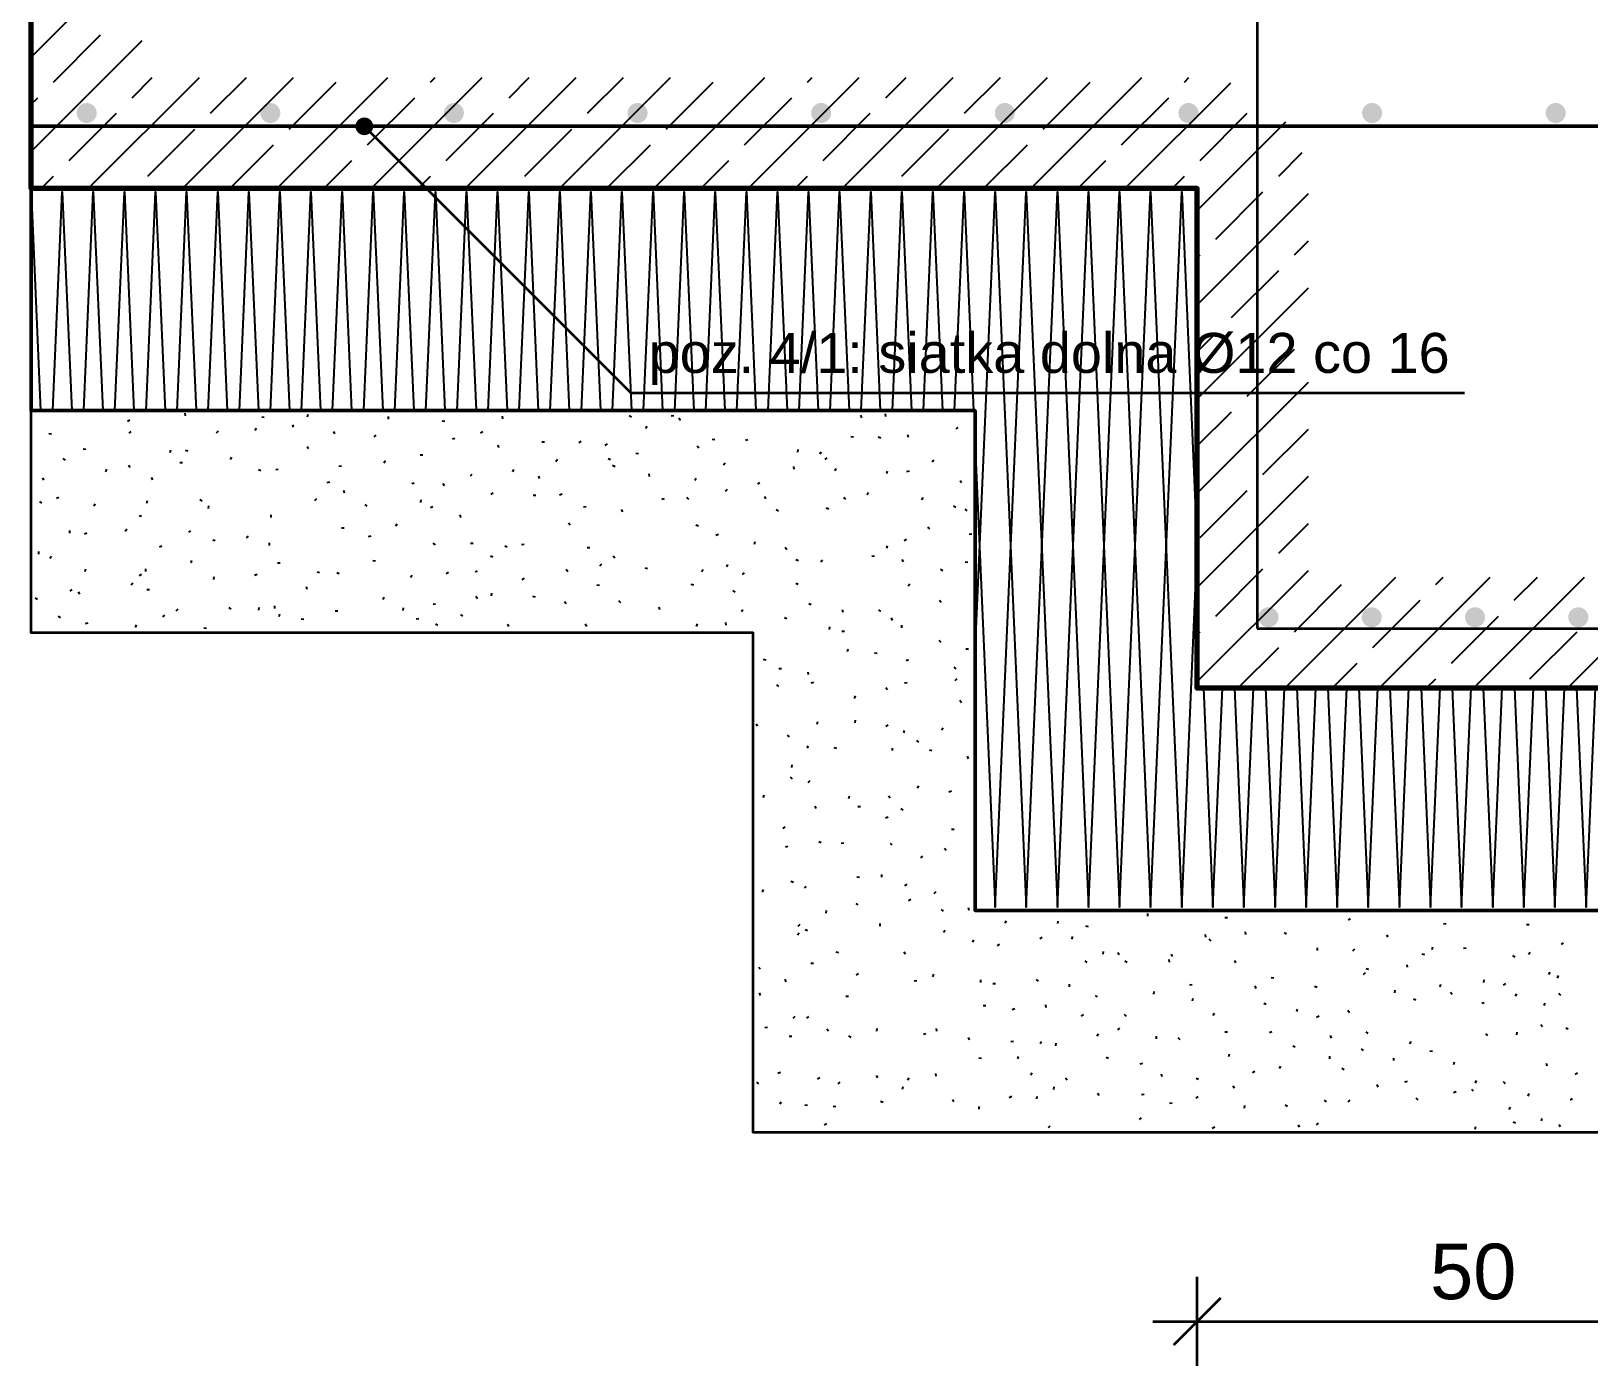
# Model space of a CAD drawing. Header units: metres. Extents: x -2.2 to 48.7, y -1.5 to 0.6.
# Drawn here: x 22.82 to 24.223, y -1.46 to -0.258 of the extents above; entities that cross this region are included whole.
import ezdxf

# ---------------------------------------------------------------- set-up
doc = ezdxf.new("R2010")
doc.units = ezdxf.units.M
for name, color, linetype, lineweight in [('A-FUNDAMENTY', 7, 'Continuous', 50), ('A-KRESKOWANIE', 8, 'Continuous', 18), ('A-SCIANY-IZOL', 4, 'Continuous', 35), ('A-WARSTWY', 8, 'Continuous', 25), ('K-WYMIARY', 1, 'Continuous', 25), ('K-ZBROJENIE', 1, 'Continuous', 100), ('K-ZBROJENIE-OPIS', 2, 'Continuous', 25)]:
    doc.layers.add(name, color=color, linetype=linetype, lineweight=lineweight)
doc.styles.add('PL_ARIAL', font='arial.ttf')

msp = doc.modelspace()

# ---------------------------------------------------------------- hatches: boundary and pattern name
at = {"layer": 'K-ZBROJENIE', "true_color": 0x000000}
for points in [[(22.8793, -0.332), (22.8793, -0.3329), (22.8792, -0.3338), (22.879, -0.3346), (22.8787, -0.3354), (22.8783, -0.3362), (22.8778, -0.337), (22.8773, -0.3377), (22.8767, -0.3384), (22.8761, -0.339), (22.8753, -0.3395), (22.8746, -0.3399), (22.8738, -0.3403), (22.873, -0.3406), (22.8721, -0.3408), (22.8712, -0.341), (22.8703, -0.341), (22.8695, -0.341), (22.8686, -0.3408), (22.8677, -0.3406), (22.8669, -0.3403), (22.8661, -0.3399), (22.8653, -0.3395), (22.8646, -0.339), (22.864, -0.3384), (22.8634, -0.3377), (22.8629, -0.337), (22.8624, -0.3362), (22.862, -0.3354), (22.8617, -0.3346), (22.8615, -0.3338), (22.8614, -0.3329), (22.8613, -0.332), (22.8614, -0.3311), (22.8615, -0.3302), (22.8617, -0.3294), (22.862, -0.3286), (22.8624, -0.3278), (22.8629, -0.327), (22.8634, -0.3263), (22.864, -0.3256), (22.8646, -0.325), (22.8653, -0.3245), (22.8661, -0.3241), (22.8669, -0.3237), (22.8677, -0.3234), (22.8686, -0.3232), (22.8695, -0.323), (22.8703, -0.323), (22.8712, -0.323), (22.8721, -0.3232), (22.873, -0.3234), (22.8738, -0.3237), (22.8746, -0.3241), (22.8753, -0.3245), (22.8761, -0.325), (22.8767, -0.3256), (22.8773, -0.3263), (22.8778, -0.327), (22.8783, -0.3278), (22.8787, -0.3286), (22.879, -0.3294), (22.8792, -0.3302), (22.8793, -0.3311)], [(23.0447, -0.332), (23.0446, -0.3329), (23.0445, -0.3338), (23.0443, -0.3346), (23.044, -0.3354), (23.0436, -0.3362), (23.0432, -0.337), (23.0426, -0.3377), (23.042, -0.3384), (23.0414, -0.339), (23.0407, -0.3395), (23.0399, -0.3399), (23.0391, -0.3403), (23.0383, -0.3406), (23.0374, -0.3408), (23.0366, -0.341), (23.0357, -0.341), (23.0348, -0.341), (23.0339, -0.3408), (23.0331, -0.3406), (23.0322, -0.3403), (23.0314, -0.3399), (23.0307, -0.3395), (23.03, -0.339), (23.0293, -0.3384), (23.0287, -0.3377), (23.0282, -0.337), (23.0277, -0.3362), (23.0274, -0.3354), (23.0271, -0.3346), (23.0269, -0.3338), (23.0267, -0.3329), (23.0267, -0.332), (23.0267, -0.3311), (23.0269, -0.3302), (23.0271, -0.3294), (23.0274, -0.3286), (23.0277, -0.3278), (23.0282, -0.327), (23.0287, -0.3263), (23.0293, -0.3256), (23.03, -0.325), (23.0307, -0.3245), (23.0314, -0.3241), (23.0322, -0.3237), (23.0331, -0.3234), (23.0339, -0.3232), (23.0348, -0.323), (23.0357, -0.323), (23.0366, -0.323), (23.0374, -0.3232), (23.0383, -0.3234), (23.0391, -0.3237), (23.0399, -0.3241), (23.0407, -0.3245), (23.0414, -0.325), (23.042, -0.3256), (23.0426, -0.3263), (23.0432, -0.327), (23.0436, -0.3278), (23.044, -0.3286), (23.0443, -0.3294), (23.0445, -0.3302), (23.0446, -0.3311)], [(23.21, -0.332), (23.21, -0.3329), (23.2098, -0.3338), (23.2096, -0.3346), (23.2093, -0.3354), (23.209, -0.3362), (23.2085, -0.337), (23.208, -0.3377), (23.2074, -0.3384), (23.2067, -0.339), (23.206, -0.3395), (23.2053, -0.3399), (23.2045, -0.3403), (23.2036, -0.3406), (23.2028, -0.3408), (23.2019, -0.341), (23.201, -0.341), (23.2001, -0.341), (23.1993, -0.3408), (23.1984, -0.3406), (23.1976, -0.3403), (23.1968, -0.3399), (23.196, -0.3395), (23.1953, -0.339), (23.1947, -0.3384), (23.1941, -0.3377), (23.1935, -0.337), (23.1931, -0.3362), (23.1927, -0.3354), (23.1924, -0.3346), (23.1922, -0.3338), (23.1921, -0.3329), (23.192, -0.332), (23.1921, -0.3311), (23.1922, -0.3302), (23.1924, -0.3294), (23.1927, -0.3286), (23.1931, -0.3278), (23.1935, -0.327), (23.1941, -0.3263), (23.1947, -0.3256), (23.1953, -0.325), (23.196, -0.3245), (23.1968, -0.3241), (23.1976, -0.3237), (23.1984, -0.3234), (23.1993, -0.3232), (23.2001, -0.323), (23.201, -0.323), (23.2019, -0.323), (23.2028, -0.3232), (23.2036, -0.3234), (23.2045, -0.3237), (23.2053, -0.3241), (23.206, -0.3245), (23.2067, -0.325), (23.2074, -0.3256), (23.208, -0.3263), (23.2085, -0.327), (23.209, -0.3278), (23.2093, -0.3286), (23.2096, -0.3294), (23.2098, -0.3302), (23.21, -0.3311)], [(23.3753, -0.332), (23.3753, -0.3329), (23.3752, -0.3338), (23.375, -0.3346), (23.3747, -0.3354), (23.3743, -0.3362), (23.3738, -0.337), (23.3733, -0.3377), (23.3727, -0.3384), (23.3721, -0.339), (23.3713, -0.3395), (23.3706, -0.3399), (23.3698, -0.3403), (23.369, -0.3406), (23.3681, -0.3408), (23.3672, -0.341), (23.3663, -0.341), (23.3655, -0.341), (23.3646, -0.3408), (23.3637, -0.3406), (23.3629, -0.3403), (23.3621, -0.3399), (23.3613, -0.3395), (23.3606, -0.339), (23.36, -0.3384), (23.3594, -0.3377), (23.3589, -0.337), (23.3584, -0.3362), (23.358, -0.3354), (23.3577, -0.3346), (23.3575, -0.3338), (23.3574, -0.3329), (23.3573, -0.332), (23.3574, -0.3311), (23.3575, -0.3302), (23.3577, -0.3294), (23.358, -0.3286), (23.3584, -0.3278), (23.3589, -0.327), (23.3594, -0.3263), (23.36, -0.3256), (23.3606, -0.325), (23.3613, -0.3245), (23.3621, -0.3241), (23.3629, -0.3237), (23.3637, -0.3234), (23.3646, -0.3232), (23.3655, -0.323), (23.3663, -0.323), (23.3672, -0.323), (23.3681, -0.3232), (23.369, -0.3234), (23.3698, -0.3237), (23.3706, -0.3241), (23.3713, -0.3245), (23.3721, -0.325), (23.3727, -0.3256), (23.3733, -0.3263), (23.3738, -0.327), (23.3743, -0.3278), (23.3747, -0.3286), (23.375, -0.3294), (23.3752, -0.3302), (23.3753, -0.3311)], [(23.5407, -0.332), (23.5406, -0.3329), (23.5405, -0.3338), (23.5403, -0.3346), (23.54, -0.3354), (23.5396, -0.3362), (23.5392, -0.337), (23.5386, -0.3377), (23.538, -0.3384), (23.5374, -0.339), (23.5367, -0.3395), (23.5359, -0.3399), (23.5351, -0.3403), (23.5343, -0.3406), (23.5334, -0.3408), (23.5326, -0.341), (23.5317, -0.341), (23.5308, -0.341), (23.5299, -0.3408), (23.5291, -0.3406), (23.5282, -0.3403), (23.5274, -0.3399), (23.5267, -0.3395), (23.526, -0.339), (23.5253, -0.3384), (23.5247, -0.3377), (23.5242, -0.337), (23.5237, -0.3362), (23.5234, -0.3354), (23.5231, -0.3346), (23.5229, -0.3338), (23.5227, -0.3329), (23.5227, -0.332), (23.5227, -0.3311), (23.5229, -0.3302), (23.5231, -0.3294), (23.5234, -0.3286), (23.5237, -0.3278), (23.5242, -0.327), (23.5247, -0.3263), (23.5253, -0.3256), (23.526, -0.325), (23.5267, -0.3245), (23.5274, -0.3241), (23.5282, -0.3237), (23.5291, -0.3234), (23.5299, -0.3232), (23.5308, -0.323), (23.5317, -0.323), (23.5326, -0.323), (23.5334, -0.3232), (23.5343, -0.3234), (23.5351, -0.3237), (23.5359, -0.3241), (23.5367, -0.3245), (23.5374, -0.325), (23.538, -0.3256), (23.5386, -0.3263), (23.5392, -0.327), (23.5396, -0.3278), (23.54, -0.3286), (23.5403, -0.3294), (23.5405, -0.3302), (23.5406, -0.3311)], [(23.706, -0.332), (23.706, -0.3329), (23.7058, -0.3338), (23.7056, -0.3346), (23.7053, -0.3354), (23.705, -0.3362), (23.7045, -0.337), (23.704, -0.3377), (23.7034, -0.3384), (23.7027, -0.339), (23.702, -0.3395), (23.7013, -0.3399), (23.7005, -0.3403), (23.6996, -0.3406), (23.6988, -0.3408), (23.6979, -0.341), (23.697, -0.341), (23.6961, -0.341), (23.6953, -0.3408), (23.6944, -0.3406), (23.6936, -0.3403), (23.6928, -0.3399), (23.692, -0.3395), (23.6913, -0.339), (23.6907, -0.3384), (23.6901, -0.3377), (23.6895, -0.337), (23.6891, -0.3362), (23.6887, -0.3354), (23.6884, -0.3346), (23.6882, -0.3338), (23.6881, -0.3329), (23.688, -0.332), (23.6881, -0.3311), (23.6882, -0.3302), (23.6884, -0.3294), (23.6887, -0.3286), (23.6891, -0.3278), (23.6895, -0.327), (23.6901, -0.3263), (23.6907, -0.3256), (23.6913, -0.325), (23.692, -0.3245), (23.6928, -0.3241), (23.6936, -0.3237), (23.6944, -0.3234), (23.6953, -0.3232), (23.6961, -0.323), (23.697, -0.323), (23.6979, -0.323), (23.6988, -0.3232), (23.6996, -0.3234), (23.7005, -0.3237), (23.7013, -0.3241), (23.702, -0.3245), (23.7027, -0.325), (23.7034, -0.3256), (23.704, -0.3263), (23.7045, -0.327), (23.705, -0.3278), (23.7053, -0.3286), (23.7056, -0.3294), (23.7058, -0.3302), (23.706, -0.3311)], [(23.8713, -0.332), (23.8713, -0.3329), (23.8712, -0.3338), (23.871, -0.3346), (23.8707, -0.3354), (23.8703, -0.3362), (23.8698, -0.337), (23.8693, -0.3377), (23.8687, -0.3384), (23.8681, -0.339), (23.8673, -0.3395), (23.8666, -0.3399), (23.8658, -0.3403), (23.865, -0.3406), (23.8641, -0.3408), (23.8632, -0.341), (23.8623, -0.341), (23.8615, -0.341), (23.8606, -0.3408), (23.8597, -0.3406), (23.8589, -0.3403), (23.8581, -0.3399), (23.8573, -0.3395), (23.8566, -0.339), (23.856, -0.3384), (23.8554, -0.3377), (23.8549, -0.337), (23.8544, -0.3362), (23.854, -0.3354), (23.8537, -0.3346), (23.8535, -0.3338), (23.8534, -0.3329), (23.8533, -0.332), (23.8534, -0.3311), (23.8535, -0.3302), (23.8537, -0.3294), (23.854, -0.3286), (23.8544, -0.3278), (23.8549, -0.327), (23.8554, -0.3263), (23.856, -0.3256), (23.8566, -0.325), (23.8573, -0.3245), (23.8581, -0.3241), (23.8589, -0.3237), (23.8597, -0.3234), (23.8606, -0.3232), (23.8615, -0.323), (23.8623, -0.323), (23.8632, -0.323), (23.8641, -0.3232), (23.865, -0.3234), (23.8658, -0.3237), (23.8666, -0.3241), (23.8673, -0.3245), (23.8681, -0.325), (23.8687, -0.3256), (23.8693, -0.3263), (23.8698, -0.327), (23.8703, -0.3278), (23.8707, -0.3286), (23.871, -0.3294), (23.8712, -0.3302), (23.8713, -0.3311)], [(24.0367, -0.332), (24.0366, -0.3329), (24.0365, -0.3338), (24.0363, -0.3346), (24.036, -0.3354), (24.0356, -0.3362), (24.0352, -0.337), (24.0346, -0.3377), (24.034, -0.3384), (24.0334, -0.339), (24.0327, -0.3395), (24.0319, -0.3399), (24.0311, -0.3403), (24.0303, -0.3406), (24.0294, -0.3408), (24.0286, -0.341), (24.0277, -0.341), (24.0268, -0.341), (24.0259, -0.3408), (24.0251, -0.3406), (24.0242, -0.3403), (24.0234, -0.3399), (24.0227, -0.3395), (24.022, -0.339), (24.0213, -0.3384), (24.0207, -0.3377), (24.0202, -0.337), (24.0197, -0.3362), (24.0194, -0.3354), (24.0191, -0.3346), (24.0189, -0.3338), (24.0187, -0.3329), (24.0187, -0.332), (24.0187, -0.3311), (24.0189, -0.3302), (24.0191, -0.3294), (24.0194, -0.3286), (24.0197, -0.3278), (24.0202, -0.327), (24.0207, -0.3263), (24.0213, -0.3256), (24.022, -0.325), (24.0227, -0.3245), (24.0234, -0.3241), (24.0242, -0.3237), (24.0251, -0.3234), (24.0259, -0.3232), (24.0268, -0.323), (24.0277, -0.323), (24.0286, -0.323), (24.0294, -0.3232), (24.0303, -0.3234), (24.0311, -0.3237), (24.0319, -0.3241), (24.0327, -0.3245), (24.0334, -0.325), (24.034, -0.3256), (24.0346, -0.3263), (24.0352, -0.327), (24.0356, -0.3278), (24.036, -0.3286), (24.0363, -0.3294), (24.0365, -0.3302), (24.0366, -0.3311)], [(24.202, -0.332), (24.202, -0.3329), (24.2018, -0.3338), (24.2016, -0.3346), (24.2013, -0.3354), (24.201, -0.3362), (24.2005, -0.337), (24.2, -0.3377), (24.1994, -0.3384), (24.1987, -0.339), (24.198, -0.3395), (24.1973, -0.3399), (24.1965, -0.3403), (24.1956, -0.3406), (24.1948, -0.3408), (24.1939, -0.341), (24.193, -0.341), (24.1921, -0.341), (24.1913, -0.3408), (24.1904, -0.3406), (24.1896, -0.3403), (24.1888, -0.3399), (24.188, -0.3395), (24.1873, -0.339), (24.1867, -0.3384), (24.1861, -0.3377), (24.1855, -0.337), (24.1851, -0.3362), (24.1847, -0.3354), (24.1844, -0.3346), (24.1842, -0.3338), (24.1841, -0.3329), (24.184, -0.332), (24.1841, -0.3311), (24.1842, -0.3302), (24.1844, -0.3294), (24.1847, -0.3286), (24.1851, -0.3278), (24.1855, -0.327), (24.1861, -0.3263), (24.1867, -0.3256), (24.1873, -0.325), (24.188, -0.3245), (24.1888, -0.3241), (24.1896, -0.3237), (24.1904, -0.3234), (24.1913, -0.3232), (24.1921, -0.323), (24.193, -0.323), (24.1939, -0.323), (24.1948, -0.3232), (24.1956, -0.3234), (24.1965, -0.3237), (24.1973, -0.3241), (24.198, -0.3245), (24.1987, -0.325), (24.1994, -0.3256), (24.2, -0.3263), (24.2005, -0.327), (24.201, -0.3278), (24.2013, -0.3286), (24.2016, -0.3294), (24.2018, -0.3302), (24.202, -0.3311)], [(23.9433, -0.786), (23.9433, -0.7869), (23.9432, -0.7878), (23.943, -0.7886), (23.9427, -0.7894), (23.9423, -0.7902), (23.9418, -0.791), (23.9413, -0.7917), (23.9407, -0.7924), (23.9401, -0.793), (23.9393, -0.7935), (23.9386, -0.7939), (23.9378, -0.7943), (23.937, -0.7946), (23.9361, -0.7948), (23.9352, -0.795), (23.9343, -0.795), (23.9335, -0.795), (23.9326, -0.7948), (23.9317, -0.7946), (23.9309, -0.7943), (23.9301, -0.7939), (23.9293, -0.7935), (23.9286, -0.793), (23.928, -0.7924), (23.9274, -0.7917), (23.9269, -0.791), (23.9264, -0.7902), (23.926, -0.7894), (23.9257, -0.7886), (23.9255, -0.7878), (23.9254, -0.7869), (23.9253, -0.786), (23.9254, -0.7851), (23.9255, -0.7842), (23.9257, -0.7834), (23.926, -0.7826), (23.9264, -0.7818), (23.9269, -0.781), (23.9274, -0.7803), (23.928, -0.7796), (23.9286, -0.779), (23.9293, -0.7785), (23.9301, -0.7781), (23.9309, -0.7777), (23.9317, -0.7774), (23.9326, -0.7772), (23.9335, -0.777), (23.9343, -0.777), (23.9352, -0.777), (23.9361, -0.7772), (23.937, -0.7774), (23.9378, -0.7777), (23.9386, -0.7781), (23.9393, -0.7785), (23.9401, -0.779), (23.9407, -0.7796), (23.9413, -0.7803), (23.9418, -0.781), (23.9423, -0.7818), (23.9427, -0.7826), (23.943, -0.7834), (23.9432, -0.7842), (23.9433, -0.7851)], [(24.0363, -0.786), (24.0363, -0.7869), (24.0362, -0.7878), (24.036, -0.7886), (24.0357, -0.7894), (24.0353, -0.7902), (24.0348, -0.791), (24.0343, -0.7917), (24.0337, -0.7924), (24.0331, -0.793), (24.0323, -0.7935), (24.0316, -0.7939), (24.0308, -0.7943), (24.03, -0.7946), (24.0291, -0.7948), (24.0282, -0.795), (24.0273, -0.795), (24.0265, -0.795), (24.0256, -0.7948), (24.0247, -0.7946), (24.0239, -0.7943), (24.0231, -0.7939), (24.0223, -0.7935), (24.0216, -0.793), (24.021, -0.7924), (24.0204, -0.7917), (24.0199, -0.791), (24.0194, -0.7902), (24.019, -0.7894), (24.0187, -0.7886), (24.0185, -0.7878), (24.0184, -0.7869), (24.0183, -0.786), (24.0184, -0.7851), (24.0185, -0.7842), (24.0187, -0.7834), (24.019, -0.7826), (24.0194, -0.7818), (24.0199, -0.781), (24.0204, -0.7803), (24.021, -0.7796), (24.0216, -0.779), (24.0223, -0.7785), (24.0231, -0.7781), (24.0239, -0.7777), (24.0247, -0.7774), (24.0256, -0.7772), (24.0265, -0.777), (24.0273, -0.777), (24.0282, -0.777), (24.0291, -0.7772), (24.03, -0.7774), (24.0308, -0.7777), (24.0316, -0.7781), (24.0323, -0.7785), (24.0331, -0.779), (24.0337, -0.7796), (24.0343, -0.7803), (24.0348, -0.781), (24.0353, -0.7818), (24.0357, -0.7826), (24.036, -0.7834), (24.0362, -0.7842), (24.0363, -0.7851)], [(24.1293, -0.786), (24.1293, -0.7869), (24.1292, -0.7878), (24.129, -0.7886), (24.1287, -0.7894), (24.1283, -0.7902), (24.1278, -0.791), (24.1273, -0.7917), (24.1267, -0.7924), (24.1261, -0.793), (24.1253, -0.7935), (24.1246, -0.7939), (24.1238, -0.7943), (24.123, -0.7946), (24.1221, -0.7948), (24.1212, -0.795), (24.1203, -0.795), (24.1195, -0.795), (24.1186, -0.7948), (24.1177, -0.7946), (24.1169, -0.7943), (24.1161, -0.7939), (24.1153, -0.7935), (24.1146, -0.793), (24.114, -0.7924), (24.1134, -0.7917), (24.1129, -0.791), (24.1124, -0.7902), (24.112, -0.7894), (24.1117, -0.7886), (24.1115, -0.7878), (24.1114, -0.7869), (24.1113, -0.786), (24.1114, -0.7851), (24.1115, -0.7842), (24.1117, -0.7834), (24.112, -0.7826), (24.1124, -0.7818), (24.1129, -0.781), (24.1134, -0.7803), (24.114, -0.7796), (24.1146, -0.779), (24.1153, -0.7785), (24.1161, -0.7781), (24.1169, -0.7777), (24.1177, -0.7774), (24.1186, -0.7772), (24.1195, -0.777), (24.1203, -0.777), (24.1212, -0.777), (24.1221, -0.7772), (24.123, -0.7774), (24.1238, -0.7777), (24.1246, -0.7781), (24.1253, -0.7785), (24.1261, -0.779), (24.1267, -0.7796), (24.1273, -0.7803), (24.1278, -0.781), (24.1283, -0.7818), (24.1287, -0.7826), (24.129, -0.7834), (24.1292, -0.7842), (24.1293, -0.7851)], [(24.2223, -0.786), (24.2223, -0.7869), (24.2222, -0.7878), (24.222, -0.7886), (24.2217, -0.7894), (24.2213, -0.7902), (24.2208, -0.791), (24.2203, -0.7917), (24.2197, -0.7924), (24.2191, -0.793), (24.2183, -0.7935), (24.2176, -0.7939), (24.2168, -0.7943), (24.216, -0.7946), (24.2151, -0.7948), (24.2142, -0.795), (24.2133, -0.795), (24.2125, -0.795), (24.2116, -0.7948), (24.2107, -0.7946), (24.2099, -0.7943), (24.2091, -0.7939), (24.2083, -0.7935), (24.2076, -0.793), (24.207, -0.7924), (24.2064, -0.7917), (24.2059, -0.791), (24.2054, -0.7902), (24.205, -0.7894), (24.2047, -0.7886), (24.2045, -0.7878), (24.2044, -0.7869), (24.2043, -0.786), (24.2044, -0.7851), (24.2045, -0.7842), (24.2047, -0.7834), (24.205, -0.7826), (24.2054, -0.7818), (24.2059, -0.781), (24.2064, -0.7803), (24.207, -0.7796), (24.2076, -0.779), (24.2083, -0.7785), (24.2091, -0.7781), (24.2099, -0.7777), (24.2107, -0.7774), (24.2116, -0.7772), (24.2125, -0.777), (24.2133, -0.777), (24.2142, -0.777), (24.2151, -0.7772), (24.216, -0.7774), (24.2168, -0.7777), (24.2176, -0.7781), (24.2183, -0.7785), (24.2191, -0.779), (24.2197, -0.7796), (24.2203, -0.7803), (24.2208, -0.781), (24.2213, -0.7818), (24.2217, -0.7826), (24.222, -0.7834), (24.2222, -0.7842), (24.2223, -0.7851)]]:
    msp.add_hatch(color=7, dxfattribs=at).paths.add_polyline_path(points)
at = {"layer": 'K-ZBROJENIE-OPIS', "true_color": 0x000000}
msp.add_hatch(color=7, dxfattribs=at).paths.add_polyline_path([(23.1283, -0.344), (23.1281, -0.3419), (23.1273, -0.34), (23.126, -0.3383), (23.1243, -0.3371), (23.1224, -0.3363), (23.1203, -0.336), (23.1183, -0.3363), (23.1163, -0.3371), (23.1147, -0.3383), (23.1134, -0.34), (23.1126, -0.3419), (23.1123, -0.344), (23.1126, -0.3461), (23.1134, -0.348), (23.1147, -0.3497), (23.1163, -0.3509), (23.1183, -0.3517), (23.1203, -0.352), (23.1224, -0.3517), (23.1243, -0.3509), (23.126, -0.3497), (23.1273, -0.348), (23.1281, -0.3461)])

# ---------------------------------------------------------------- linework, layer by layer
at = {"layer": 'A-FUNDAMENTY', "lineweight": 70, "ltscale": 0.02}
msp.add_lwpolyline([(24.3703, -0.85), (23.8703, -0.85), (23.8703, -0.85), (23.8703, -0.85), (23.8703, -0.4), (23.8703, -0.4), (23.8703, -0.4), (23.8703, -0.4), (23.8703, -0.4), (23.8703, -0.4), (23.8703, -0.4), (23.8703, -0.4), (23.8703, -0.4), (23.8703, -0.4), (23.8703, -0.4), (23.8703, -0.4), (23.8703, -0.4), (23.8703, -0.4), (23.8703, -0.4), (23.8703, -0.4), (23.8703, -0.4), (22.8203, -0.4), (22.8203, -0.4), (22.8203, -0.4), (22.8203, -0.15)], dxfattribs=at)
at = {"layer": 'A-KRESKOWANIE', "lineweight": 25, "ltscale": 0.02}
for points in [[(22.8203, -0.2818), (22.9521, -0.15)], [(22.8405, -0.3041), (22.8829, -0.2616)], [(22.8203, -0.3666), (22.9203, -0.2666)], [(22.8718, -0.4), (22.9718, -0.3)], [(22.9112, -0.3182), (22.9294, -0.3)], [(22.9567, -0.4), (23.0567, -0.3)], [(22.9819, -0.3323), (23.0142, -0.3)], [(23.0415, -0.4), (23.1415, -0.3)], [(23.0526, -0.3465), (23.095, -0.3041)], [(23.1264, -0.4), (23.2264, -0.3)], [(23.1799, -0.3041), (23.184, -0.3)], [(23.2112, -0.4), (23.3112, -0.3)], [(23.2506, -0.3182), (23.2688, -0.3)], [(23.2961, -0.4), (23.3961, -0.3)], [(23.3213, -0.3323), (23.3537, -0.3)], [(23.3809, -0.4), (23.4809, -0.3)], [(23.392, -0.3465), (23.4345, -0.3041)], [(23.4658, -0.4), (23.5658, -0.3)], [(23.5193, -0.3041), (23.5234, -0.3)], [(23.5506, -0.4), (23.6506, -0.3)], [(23.59, -0.3182), (23.6082, -0.3)], [(23.6355, -0.4), (23.7355, -0.3)], [(23.6607, -0.3323), (23.6931, -0.3)], [(23.7203, -0.4), (23.8203, -0.3)], [(23.7314, -0.3465), (23.7739, -0.3041)], [(23.8052, -0.4), (23.9005, -0.3047)], [(23.8587, -0.3041), (23.8628, -0.3)], [(22.8203, -0.3242), (22.8263, -0.3182)], [(23.1233, -0.3606), (23.1658, -0.3182)], [(23.4627, -0.3606), (23.5052, -0.3182)], [(23.8022, -0.3606), (23.8446, -0.3182)], [(22.8546, -0.3748), (22.8971, -0.3323)], [(23.194, -0.3748), (23.2365, -0.3323)], [(23.5335, -0.3748), (23.5759, -0.3323)], [(23.8729, -0.3748), (23.9153, -0.3323)], [(22.9253, -0.3889), (22.9678, -0.3465)], [(23.2648, -0.3889), (23.3072, -0.3465)], [(23.6042, -0.3889), (23.6466, -0.3465)], [(23.8703, -0.4197), (23.9501, -0.3399)], [(22.9991, -0.4), (23.0385, -0.3606)], [(23.3385, -0.4), (23.3779, -0.3606)], [(23.6779, -0.4), (23.7173, -0.3606)], [(23.084, -0.4), (23.1092, -0.3748)], [(23.4234, -0.4), (23.4486, -0.3748)], [(23.7628, -0.4), (23.788, -0.3748)], [(23.9436, -0.3889), (23.9648, -0.3676)], [(22.8294, -0.4), (22.8405, -0.3889)], [(23.1688, -0.4), (23.1799, -0.3889)], [(23.5082, -0.4), (23.5193, -0.3889)], [(23.8476, -0.4), (23.8587, -0.3889)], [(22.8203, -0.403), (22.8289, -0.6)], [(22.8398, -0.6), (22.8483, -0.403), (22.8569, -0.6)], [(22.8678, -0.6), (22.8763, -0.403), (22.8849, -0.6)], [(22.8958, -0.6), (22.9043, -0.403), (22.9129, -0.6)], [(22.9238, -0.6), (22.9323, -0.403), (22.9409, -0.6)], [(22.9518, -0.6), (22.9603, -0.403), (22.9689, -0.6)], [(22.9798, -0.6), (22.9883, -0.403), (22.9969, -0.6)], [(23.0078, -0.6), (23.0163, -0.403), (23.0249, -0.6)], [(23.0358, -0.6), (23.0443, -0.403), (23.0529, -0.6)], [(23.0638, -0.6), (23.0723, -0.403), (23.0809, -0.6)], [(23.0918, -0.6), (23.1003, -0.403), (23.1089, -0.6)], [(23.1198, -0.6), (23.1283, -0.403), (23.1369, -0.6)], [(23.1478, -0.6), (23.1563, -0.403), (23.1649, -0.6)], [(23.1758, -0.6), (23.1843, -0.403), (23.1929, -0.6)], [(23.2038, -0.6), (23.2123, -0.403), (23.2209, -0.6)], [(23.2318, -0.6), (23.2403, -0.403), (23.2489, -0.6)], [(23.2598, -0.6), (23.2683, -0.403), (23.2769, -0.6)], [(23.2878, -0.6), (23.2963, -0.403), (23.3049, -0.6)], [(23.3158, -0.6), (23.3243, -0.403), (23.3329, -0.6)], [(23.3438, -0.6), (23.3523, -0.403), (23.3609, -0.6)], [(23.3718, -0.6), (23.3803, -0.403), (23.3889, -0.6)], [(23.3998, -0.6), (23.4083, -0.403), (23.4169, -0.6)], [(23.4278, -0.6), (23.4363, -0.403), (23.4449, -0.6)], [(23.4558, -0.6), (23.4643, -0.403), (23.4729, -0.6)], [(23.4838, -0.6), (23.4923, -0.403), (23.5009, -0.6)], [(23.5118, -0.6), (23.5203, -0.403), (23.5289, -0.6)], [(23.5398, -0.6), (23.5483, -0.403), (23.5569, -0.6)], [(23.5678, -0.6), (23.5763, -0.403), (23.5849, -0.6)], [(23.5958, -0.6), (23.6043, -0.403), (23.6129, -0.6)], [(23.6238, -0.6), (23.6323, -0.403), (23.6409, -0.6)], [(23.6518, -0.6), (23.6603, -0.403), (23.6689, -0.6)], [(23.6703, -0.817), (23.6883, -0.403), (23.7163, -1.047), (23.7443, -0.403), (23.7723, -1.047), (23.8003, -0.403), (23.8283, -1.047), (23.8563, -0.403), (23.8703, -0.725)], [(23.6703, -0.633), (23.6883, -1.047), (23.7163, -0.403), (23.7443, -1.047), (23.7723, -0.403), (23.8003, -1.047), (23.8283, -0.403), (23.8563, -1.047), (23.8703, -0.725)], [(23.8703, -0.5046), (23.9703, -0.4046)], [(23.887, -0.4455), (23.9294, -0.4031)], [(23.9577, -0.4596), (23.9703, -0.447)], [(23.8703, -0.4621), (23.8729, -0.4596)], [(23.9011, -0.5162), (23.9436, -0.4738)], [(23.8703, -0.5894), (23.9703, -0.4894)], [(23.8703, -0.547), (23.887, -0.5303)], [(23.9153, -0.5869), (23.9577, -0.5445)], [(23.8703, -0.6743), (23.9703, -0.5743)], [(22.9593, -0.6048), (22.959, -0.6024)], [(23.59, -0.6053), (23.5895, -0.603)], [(23.8703, -0.6318), (23.9011, -0.601)], [(22.9072, -0.6094), (22.9093, -0.6082)], [(23.0219, -0.6178), (23.0233, -0.6159)], [(23.0302, -0.6063), (23.0279, -0.6059)], [(23.0565, -0.615), (23.0559, -0.6127)], [(23.0692, -0.6056), (23.0697, -0.6032)], [(23.142, -0.6077), (23.1421, -0.6053)], [(23.1928, -0.6097), (23.1904, -0.6096)], [(23.245, -0.6073), (23.2446, -0.6049)], [(23.3609, -0.606), (23.3589, -0.6047)], [(23.3737, -0.6161), (23.3749, -0.6141)], [(23.3966, -0.6046), (23.399, -0.6045)], [(23.4049, -0.6089), (23.4035, -0.6069)], [(23.5683, -0.6064), (23.5673, -0.6042)], [(23.6532, -0.6165), (23.6551, -0.6151)], [(23.9294, -0.6576), (23.9703, -0.6167)], [(22.8386, -0.6213), (22.8362, -0.6208)], [(22.9086, -0.6203), (22.9105, -0.6189)], [(22.9873, -0.62), (22.9891, -0.6183)], [(23.0939, -0.6209), (23.0928, -0.6188)], [(23.1291, -0.6236), (23.1309, -0.622)], [(23.1996, -0.6254), (23.2019, -0.6247)], [(23.225, -0.6201), (23.2271, -0.6189)], [(23.2824, -0.6284), (23.28, -0.6283)], [(23.3135, -0.6286), (23.3155, -0.6274)], [(23.3373, -0.6313), (23.3393, -0.63)], [(23.4358, -0.6264), (23.4334, -0.6261)], [(23.4634, -0.6266), (23.4657, -0.6259)], [(23.5608, -0.6239), (23.5584, -0.6236)], [(23.5853, -0.6247), (23.583, -0.6239)], [(23.6104, -0.6241), (23.6096, -0.6218)], [(22.8512, -0.6445), (22.8491, -0.6432)], [(22.8695, -0.6351), (22.8671, -0.6347)], [(22.9456, -0.6377), (22.9461, -0.6354)], [(22.9616, -0.6365), (22.9593, -0.6359)], [(22.9998, -0.6439), (23.0011, -0.6419)], [(23.0702, -0.6344), (23.0688, -0.6325)], [(23.138, -0.6469), (23.1395, -0.645)], [(23.1706, -0.6397), (23.173, -0.6397)], [(23.2415, -0.6335), (23.2409, -0.6312)], [(23.2929, -0.6457), (23.2942, -0.6437)], [(23.3421, -0.6442), (23.3399, -0.6434)], [(23.3673, -0.639), (23.3649, -0.6387)], [(23.4216, -0.6338), (23.4201, -0.6319)], [(23.5106, -0.6373), (23.5109, -0.6349)], [(23.5307, -0.6392), (23.5316, -0.637)], [(23.5352, -0.644), (23.5371, -0.6425)], [(23.6316, -0.6462), (23.633, -0.6442)], [(22.8875, -0.655), (22.8884, -0.6527)], [(22.9096, -0.6512), (22.9083, -0.6492)], [(22.9541, -0.6468), (22.9565, -0.6466)], [(23.0272, -0.6541), (23.0249, -0.6532)], [(23.0406, -0.653), (23.0429, -0.6526)], [(23.0974, -0.6501), (23.0998, -0.6498)], [(23.2159, -0.6588), (23.2175, -0.6571)], [(23.2539, -0.6551), (23.2549, -0.653)], [(23.2781, -0.6612), (23.2774, -0.6589)], [(23.3461, -0.6505), (23.3439, -0.6494)], [(23.3772, -0.6593), (23.3769, -0.6569)], [(23.4437, -0.6488), (23.4452, -0.647)], [(23.5072, -0.6527), (23.5071, -0.6503)], [(23.5444, -0.6543), (23.5452, -0.6521)], [(23.5908, -0.6567), (23.5913, -0.6544)], [(23.6089, -0.6549), (23.6112, -0.6541)], [(23.8703, -0.7591), (23.9703, -0.6591)], [(22.8317, -0.6626), (22.8308, -0.6604)], [(22.9299, -0.6623), (22.9288, -0.6602)], [(23.0869, -0.6647), (23.0892, -0.6641)], [(23.1025, -0.6742), (23.1018, -0.6719)], [(23.163, -0.6656), (23.1653, -0.6649)], [(23.1925, -0.6678), (23.1914, -0.6657)], [(23.4178, -0.6627), (23.4192, -0.6607)], [(23.4454, -0.6724), (23.4472, -0.6708)], [(23.4745, -0.6661), (23.4764, -0.6647)], [(23.658, -0.6651), (23.6567, -0.6631)], [(23.8729, -0.7142), (23.9153, -0.6718)], [(22.83, -0.6832), (22.8282, -0.6817)], [(22.8431, -0.6789), (22.8452, -0.6778)], [(22.8772, -0.6861), (22.878, -0.6838)], [(22.9246, -0.6833), (22.9252, -0.681)], [(22.9744, -0.6815), (22.9723, -0.6803)], [(22.9799, -0.688), (22.9803, -0.6856)], [(23.0759, -0.6808), (23.0775, -0.679)], [(23.1228, -0.6861), (23.1212, -0.6844)], [(23.1712, -0.6828), (23.1714, -0.6804)], [(23.1799, -0.6873), (23.1821, -0.6863)], [(23.2341, -0.6751), (23.2362, -0.674)], [(23.2722, -0.6761), (23.2746, -0.676)], [(23.2962, -0.6759), (23.2984, -0.6749)], [(23.3176, -0.6865), (23.32, -0.6863)], [(23.3883, -0.6797), (23.3906, -0.6791)], [(23.4124, -0.6799), (23.4106, -0.6783)], [(23.4818, -0.6794), (23.4809, -0.6772)], [(23.5539, -0.6796), (23.5521, -0.6781)], [(23.5729, -0.6756), (23.5742, -0.6736)], [(23.6224, -0.6803), (23.6234, -0.6782)], [(23.6529, -0.6872), (23.6508, -0.686)], [(24.2037, -0.85), (24.3703, -0.6834)], [(22.9175, -0.6949), (22.9198, -0.6943)], [(23.0363, -0.6962), (23.0363, -0.6938)], [(23.2074, -0.6961), (23.2063, -0.6939)], [(23.3532, -0.6911), (23.3518, -0.6891)], [(23.4932, -0.6906), (23.4912, -0.6893)], [(23.5385, -0.6886), (23.5362, -0.6879)], [(23.6631, -0.6903), (23.6614, -0.6886)], [(22.8553, -0.7103), (22.8553, -0.7079)], [(22.8683, -0.711), (22.8705, -0.71)], [(22.9051, -0.7085), (22.9064, -0.7065)], [(22.9622, -0.7094), (22.9642, -0.7081)], [(23.0143, -0.7146), (23.0161, -0.713)], [(23.0998, -0.7056), (23.1022, -0.7054)], [(23.1242, -0.7134), (23.1265, -0.7126)], [(23.1488, -0.7041), (23.15, -0.702)], [(23.3057, -0.7032), (23.3042, -0.7014)], [(23.4211, -0.704), (23.4189, -0.703)], [(23.4369, -0.7121), (23.4391, -0.7113)], [(23.6294, -0.7065), (23.6276, -0.7049)], [(23.665, -0.7112), (23.6674, -0.711)], [(23.9436, -0.7283), (23.9703, -0.7015)], [(22.8273, -0.7292), (22.8274, -0.7268)], [(22.9358, -0.7225), (22.938, -0.7217)], [(22.9861, -0.7171), (22.9838, -0.7165)], [(23.035, -0.7214), (23.0348, -0.719)], [(23.1843, -0.7207), (23.1822, -0.7194)], [(23.2159, -0.7194), (23.2183, -0.7193)], [(23.2489, -0.723), (23.2467, -0.7221)], [(23.2619, -0.7204), (23.2643, -0.7202)], [(23.3209, -0.7233), (23.3233, -0.7232)], [(23.4716, -0.7202), (23.4723, -0.7179)], [(23.5006, -0.7252), (23.4993, -0.7232)], [(23.5907, -0.7238), (23.5915, -0.7216)], [(23.6065, -0.7169), (23.6086, -0.7158)], [(22.8371, -0.7328), (22.8388, -0.7311)], [(22.8691, -0.7447), (22.8695, -0.7424)], [(22.9235, -0.7448), (22.9237, -0.7424)], [(22.9643, -0.7371), (22.9651, -0.7348)], [(23.0447, -0.7374), (23.0423, -0.7373)], [(23.1304, -0.7355), (23.128, -0.7352)], [(23.2361, -0.7319), (23.2339, -0.731)], [(23.3035, -0.7451), (23.3021, -0.7431)], [(23.3323, -0.7396), (23.3341, -0.738)], [(23.3458, -0.7329), (23.3443, -0.7311)], [(23.3754, -0.7423), (23.3731, -0.7418)], [(23.424, -0.7449), (23.4255, -0.743)], [(23.4467, -0.7406), (23.4477, -0.7384)], [(23.5112, -0.7351), (23.5089, -0.7344)], [(23.5313, -0.736), (23.5333, -0.7345)], [(23.5798, -0.7312), (23.5774, -0.731)], [(23.6057, -0.7361), (23.6045, -0.7341)], [(23.6413, -0.7441), (23.6391, -0.7431)], [(23.6637, -0.7367), (23.6613, -0.7363)], [(23.887, -0.7849), (23.9294, -0.7425)], [(22.9103, -0.7569), (22.9119, -0.7551)], [(22.9177, -0.7483), (22.9197, -0.7471)], [(22.9849, -0.7519), (22.985, -0.7495)], [(23.0215, -0.7481), (23.0237, -0.7471)], [(23.0801, -0.7461), (23.0778, -0.7454)], [(23.0978, -0.747), (23.0956, -0.746)], [(23.1619, -0.7499), (23.1635, -0.7482)], [(23.1939, -0.7465), (23.1961, -0.7454)], [(23.2203, -0.7454), (23.2223, -0.7441)], [(23.2625, -0.7523), (23.2644, -0.7508)], [(23.332, -0.7574), (23.3296, -0.7572)], [(23.4169, -0.757), (23.4145, -0.7566)], [(23.4607, -0.7474), (23.4627, -0.7461)], [(23.511, -0.7566), (23.5088, -0.7557)], [(23.61, -0.7577), (23.6116, -0.7559)], [(23.8703, -0.844), (23.9703, -0.744)], [(23.9492, -0.85), (24.0492, -0.75)], [(23.9577, -0.799), (24.0001, -0.7566)], [(24.034, -0.85), (24.134, -0.75)], [(24.085, -0.7566), (24.0916, -0.75)], [(24.1189, -0.85), (24.2189, -0.75)], [(24.1557, -0.7707), (24.1765, -0.75)], [(22.8261, -0.77), (22.8241, -0.7688)], [(22.8555, -0.7626), (22.8572, -0.7609)], [(22.8642, -0.7651), (22.8629, -0.7631)], [(22.9246, -0.7611), (22.927, -0.7609)], [(23.0688, -0.761), (23.0683, -0.7586)], [(23.1374, -0.7701), (23.1381, -0.7678)], [(23.2222, -0.7693), (23.2208, -0.7673)], [(23.2349, -0.7668), (23.235, -0.7644)], [(23.2743, -0.7678), (23.272, -0.7672)], [(23.3512, -0.773), (23.3495, -0.7713)], [(23.4542, -0.7635), (23.4521, -0.7623)], [(23.6396, -0.7728), (23.6383, -0.7708)], [(24.0284, -0.8132), (24.0709, -0.7707)], [(22.8469, -0.7865), (22.8448, -0.7853)], [(22.9389, -0.7857), (22.9406, -0.784)], [(22.951, -0.7801), (22.9526, -0.7784)], [(23.0004, -0.7786), (22.9983, -0.7774)], [(23.0252, -0.7795), (23.0257, -0.7772)], [(23.0399, -0.7781), (23.0399, -0.7757)], [(23.0438, -0.7853), (23.0443, -0.7829)], [(23.0964, -0.7806), (23.094, -0.7804)], [(23.1554, -0.7799), (23.1556, -0.7775)], [(23.1822, -0.7742), (23.1845, -0.774)], [(23.2091, -0.7849), (23.2071, -0.7835)], [(23.3021, -0.774), (23.3005, -0.7721)], [(23.3864, -0.7792), (23.3858, -0.7769)], [(23.4598, -0.7809), (23.4611, -0.7789)], [(23.5227, -0.7748), (23.5205, -0.7739)], [(23.5515, -0.7816), (23.5509, -0.7793)], [(23.5855, -0.7808), (23.5835, -0.7794)], [(24.0991, -0.8273), (24.1416, -0.7849)], [(22.8694, -0.7915), (22.8718, -0.7909)], [(22.9143, -0.7951), (22.9151, -0.7928)], [(22.9781, -0.796), (22.9757, -0.7957)], [(23.0659, -0.788), (23.0635, -0.7876)], [(23.167, -0.7874), (23.1694, -0.7872)], [(23.1865, -0.7933), (23.1846, -0.7918)], [(23.2504, -0.7944), (23.2494, -0.7922)], [(23.3206, -0.7943), (23.3193, -0.7922)], [(23.4195, -0.7942), (23.4203, -0.792)], [(23.446, -0.7932), (23.4458, -0.7908)], [(23.5008, -0.7874), (23.4985, -0.7866)], [(23.5392, -0.797), (23.5396, -0.7947)], [(23.5526, -0.7988), (23.5502, -0.7987)], [(23.5958, -0.7889), (23.595, -0.7866)], [(23.6043, -0.7956), (23.6043, -0.7932)], [(23.8703, -0.8015), (23.8729, -0.799)], [(24.1698, -0.8415), (24.2123, -0.799)], [(23.6396, -0.8088), (23.638, -0.807)], [(23.9067, -0.85), (23.9436, -0.8132)], [(23.482, -0.8247), (23.4798, -0.8239)], [(23.5553, -0.8167), (23.5561, -0.8145)], [(23.5821, -0.8187), (23.5797, -0.8183)], [(23.6082, -0.825), (23.6103, -0.8239)], [(23.6619, -0.8145), (23.6643, -0.8144)], [(23.9916, -0.85), (24.0143, -0.8273)], [(23.4958, -0.8325), (23.4934, -0.8325)], [(23.5201, -0.8376), (23.5199, -0.8353)], [(23.6532, -0.8323), (23.6513, -0.8308)], [(23.6524, -0.8429), (23.6541, -0.8412)], [(24.0765, -0.85), (24.085, -0.8415)], [(23.4935, -0.8485), (23.4918, -0.8469)], [(23.5226, -0.845), (23.5249, -0.8444)], [(23.5915, -0.8513), (23.5899, -0.8495)], [(23.6066, -0.8452), (23.609, -0.8449)], [(23.8758, -0.85), (23.8843, -1.047), (23.8929, -0.85)], [(23.9038, -0.85), (23.9123, -1.047), (23.9209, -0.85)], [(23.9318, -0.85), (23.9403, -1.047), (23.9489, -0.85)], [(23.9598, -0.85), (23.9683, -1.047), (23.9769, -0.85)], [(23.9878, -0.85), (23.9963, -1.047), (24.0049, -0.85)], [(24.0158, -0.85), (24.0243, -1.047), (24.0329, -0.85)], [(24.0438, -0.85), (24.0523, -1.047), (24.0609, -0.85)], [(24.0718, -0.85), (24.0803, -1.047), (24.0889, -0.85)], [(24.0998, -0.85), (24.1083, -1.047), (24.1169, -0.85)], [(24.1278, -0.85), (24.1363, -1.047), (24.1449, -0.85)], [(24.1558, -0.85), (24.1643, -1.047), (24.1729, -0.85)], [(24.1838, -0.85), (24.1923, -1.047), (24.2009, -0.85)], [(24.2118, -0.85), (24.2203, -1.047), (24.2289, -0.85)], [(23.5618, -0.8592), (23.5625, -0.8568)], [(23.6579, -0.863), (23.6565, -0.861)], [(23.4743, -0.8841), (23.4733, -0.882)], [(23.5279, -0.8822), (23.5288, -0.88)], [(23.5623, -0.8811), (23.5627, -0.8788)], [(23.5899, -0.8841), (23.592, -0.883)], [(23.5032, -0.8938), (23.5014, -0.8922)], [(23.6062, -0.8902), (23.6067, -0.8879)], [(23.6196, -0.8985), (23.6177, -0.897)], [(23.64, -0.8874), (23.6416, -0.8855)], [(23.5193, -0.904), (23.5199, -0.9017)], [(23.5458, -0.9041), (23.5434, -0.9037)], [(23.5955, -0.9061), (23.5963, -0.9038)], [(23.6314, -0.9064), (23.6291, -0.9057)], [(23.6643, -0.9135), (23.6634, -0.9112)], [(23.5053, -0.9212), (23.5055, -0.9188)], [(23.5057, -0.9318), (23.504, -0.93)], [(23.5199, -0.9347), (23.5216, -0.933)], [(23.6183, -0.9398), (23.6195, -0.9377)], [(23.4795, -0.9482), (23.4805, -0.9461)], [(23.5567, -0.9492), (23.5573, -0.9469)], [(23.5939, -0.9489), (23.5924, -0.947)], [(23.6467, -0.9431), (23.6489, -0.9422)], [(23.527, -0.9583), (23.5262, -0.9561)], [(23.5671, -0.9568), (23.5647, -0.9568)], [(23.5897, -0.9666), (23.5919, -0.9657)], [(23.6054, -0.9596), (23.6033, -0.9586)], [(23.4972, -0.9759), (23.4993, -0.9747)], [(23.649, -0.9768), (23.6514, -0.9767)], [(23.4994, -0.9928), (23.5017, -0.9921)], [(23.5317, -0.9892), (23.5296, -0.9882)], [(23.5497, -0.9895), (23.5521, -0.9892)], [(23.5957, -0.9912), (23.594, -0.9896)], [(23.6442, -0.9961), (23.6428, -0.9941)], [(23.6214, -1.0026), (23.6233, -1.0011)], [(23.5662, -1.0202), (23.5638, -1.0201)], [(23.5862, -1.02), (23.5864, -1.0176)], [(23.4788, -1.0334), (23.4797, -1.0312)], [(23.5066, -1.0248), (23.5043, -1.0239)], [(23.5165, -1.0296), (23.5185, -1.0284)], [(23.6071, -1.0278), (23.609, -1.0264)], [(23.6335, -1.0348), (23.6351, -1.033)], [(23.5361, -1.0523), (23.5364, -1.0499)], [(23.5651, -1.045), (23.5631, -1.0437)], [(23.6103, -1.0411), (23.6124, -1.0399)], [(23.6419, -1.0506), (23.6401, -1.049)], [(23.6649, -1.0499), (23.6642, -1.0476)], [(23.511, -1.064), (23.5127, -1.0623)], [(23.5848, -1.0642), (23.5848, -1.0618)], [(23.6973, -1.0615), (23.6985, -1.0594)], [(23.7447, -1.0618), (23.745, -1.0595)], [(23.7724, -1.0647), (23.77, -1.0642)], [(23.8259, -1.055), (23.8258, -1.0527)], [(23.8952, -1.0563), (23.8976, -1.0562)], [(24.0064, -1.0588), (24.0081, -1.0571)], [(24.0919, -1.0621), (24.0943, -1.0618)], [(24.1692, -1.0629), (24.1668, -1.0628)], [(23.5103, -1.0718), (23.5119, -1.0701)], [(23.5194, -1.0682), (23.5172, -1.0673)], [(23.6417, -1.0696), (23.6433, -1.0678)], [(23.6681, -1.0785), (23.669, -1.0763)], [(23.7286, -1.0752), (23.7306, -1.074)], [(23.7574, -1.0757), (23.7582, -1.0735)], [(23.8781, -1.0739), (23.8777, -1.0716)], [(23.8828, -1.0776), (23.8811, -1.0759)], [(23.9141, -1.0716), (23.9138, -1.0693)], [(23.9506, -1.0714), (23.9489, -1.0697)], [(24.0419, -1.0741), (24.0414, -1.0718)], [(24.1982, -1.0807), (24.2, -1.0791)], [(23.5476, -1.088), (23.5453, -1.0875)], [(23.6075, -1.0893), (23.6063, -1.0872)], [(23.69, -1.0814), (23.6922, -1.0803)], [(23.7855, -1.0893), (23.7859, -1.087)], [(23.7999, -1.09), (23.7992, -1.0877)], [(23.8479, -1.0915), (23.847, -1.0893)], [(23.9784, -1.0859), (23.9784, -1.0835)], [(24.0104, -1.0863), (24.012, -1.0845)], [(24.0751, -1.0899), (24.0728, -1.0893)], [(24.0818, -1.0851), (24.0823, -1.0828)], [(24.1099, -1.0839), (24.1123, -1.0835)], [(24.1564, -1.092), (24.1545, -1.0905)], [(24.1684, -1.0893), (24.1699, -1.0874)], [(23.4771, -1.103), (23.4754, -1.1014)], [(23.5224, -1.0975), (23.5248, -1.0974)], [(23.5631, -1.108), (23.5652, -1.1069)], [(23.6323, -1.1098), (23.633, -1.1075)], [(23.771, -1.0969), (23.7692, -1.0954)], [(23.8071, -1.0969), (23.8051, -1.0955)], [(23.8454, -1.0964), (23.845, -1.094)], [(23.9051, -1.0972), (23.904, -1.095)], [(24.0201, -1.1076), (24.0218, -1.1059)], [(24.0247, -1.1031), (24.0224, -1.1027)], [(24.0597, -1.1012), (24.0593, -1.0988)], [(24.1869, -1.1077), (24.1879, -1.1056)], [(23.5, -1.1142), (23.4991, -1.1119)], [(23.6154, -1.1135), (23.6177, -1.1132)], [(23.6754, -1.1149), (23.6754, -1.1125)], [(23.6862, -1.1159), (23.6886, -1.1158)], [(23.7274, -1.1138), (23.7255, -1.1123)], [(23.7551, -1.1189), (23.7551, -1.1165)], [(23.8657, -1.1174), (23.8633, -1.1169)], [(23.9233, -1.1202), (23.9223, -1.118)], [(23.9393, -1.1109), (23.9369, -1.1106)], [(23.9781, -1.1194), (23.9759, -1.1184)], [(24.0483, -1.1242), (24.0486, -1.1218)], [(24.089, -1.1188), (24.0896, -1.1165)], [(24.1282, -1.115), (24.1285, -1.1126)], [(24.1461, -1.1172), (24.148, -1.1157)], [(24.1945, -1.1109), (24.1956, -1.1087)], [(23.4769, -1.1266), (23.4762, -1.1243)], [(23.5562, -1.1276), (23.5538, -1.1275)], [(23.6799, -1.136), (23.6775, -1.1358)], [(23.7343, -1.1373), (23.7338, -1.135)], [(23.7806, -1.1279), (23.7786, -1.1266)], [(23.8312, -1.1255), (23.8314, -1.1231)], [(23.8659, -1.1313), (23.8665, -1.129)], [(23.9323, -1.1347), (23.9301, -1.1337)], [(24.0672, -1.1309), (24.065, -1.1299)], [(24.0998, -1.1258), (24.0984, -1.1239)], [(24.1264, -1.1335), (24.1287, -1.1328)], [(24.1569, -1.1271), (24.1581, -1.1251)], [(24.1826, -1.1357), (24.1835, -1.1334)], [(24.1976, -1.1265), (24.1958, -1.1249)], [(23.5064, -1.1469), (23.5082, -1.1453)], [(23.5187, -1.1469), (23.5205, -1.1454)], [(23.7037, -1.1393), (23.706, -1.1384)], [(23.7658, -1.1449), (23.7679, -1.1436)], [(23.8065, -1.1456), (23.8049, -1.1438)], [(23.8846, -1.1446), (23.8858, -1.1426)], [(23.9599, -1.1411), (23.9605, -1.1388)], [(23.9777, -1.146), (23.9799, -1.1449)], [(24.0072, -1.1423), (24.0059, -1.1402)], [(23.481, -1.1555), (23.4834, -1.1551)], [(23.5029, -1.1632), (23.5053, -1.1631)], [(23.5382, -1.1588), (23.5368, -1.1568)], [(23.5586, -1.1644), (23.5566, -1.163)], [(23.5817, -1.1586), (23.5822, -1.1562)], [(23.6237, -1.1615), (23.626, -1.1608)], [(23.6358, -1.1587), (23.6355, -1.1564)], [(23.7802, -1.1632), (23.7815, -1.1612)], [(23.7988, -1.1574), (23.8007, -1.1559)], [(23.8337, -1.1655), (23.8336, -1.1631)], [(23.8974, -1.1596), (23.895, -1.1596)], [(23.9352, -1.16), (23.9374, -1.1589)], [(23.9912, -1.1649), (23.9903, -1.1627)], [(24.0243, -1.1607), (24.0223, -1.1593)], [(24.132, -1.1626), (24.13, -1.1612)], [(24.158, -1.162), (24.1582, -1.1597)], [(24.1811, -1.1547), (24.1795, -1.1529)], [(24.2043, -1.157), (24.2021, -1.156)], [(23.6651, -1.1665), (23.6642, -1.1643)], [(23.7023, -1.1679), (23.7047, -1.1678)], [(23.7287, -1.1699), (23.73, -1.1679)], [(23.7429, -1.1719), (23.7433, -1.1695)], [(23.8548, -1.1665), (23.8532, -1.1647)], [(23.9585, -1.1731), (23.9562, -1.1722)], [(24.0199, -1.176), (24.018, -1.1746)], [(24.0618, -1.17), (24.063, -1.1679)], [(24.082, -1.177), (24.0797, -1.1767)], [(23.6759, -1.1832), (23.6735, -1.1829)], [(23.7087, -1.1837), (23.7093, -1.1814)], [(23.7905, -1.1834), (23.7883, -1.1825)], [(23.8189, -1.188), (23.8212, -1.1875)], [(23.8986, -1.1815), (23.8993, -1.1792)], [(23.9443, -1.1923), (23.9456, -1.1903)], [(23.9895, -1.1836), (23.9897, -1.1812)], [(24.0472, -1.1852), (24.0473, -1.1829)], [(24.1013, -1.1887), (24.1019, -1.1864)], [(24.1853, -1.1901), (24.1848, -1.1878)], [(23.4755, -1.2061), (23.4736, -1.2047)], [(23.4927, -1.1965), (23.4949, -1.1955)], [(23.5283, -1.2015), (23.5304, -1.2005)], [(23.5469, -1.206), (23.5488, -1.2046)], [(23.5828, -1.2007), (23.5816, -1.1986)], [(23.6097, -1.2028), (23.6108, -1.2007)], [(23.6353, -1.1993), (23.635, -1.1969)], [(23.7204, -1.1982), (23.7216, -1.1961)], [(23.753, -1.2028), (23.7515, -1.2009)], [(23.8387, -1.1997), (23.8382, -1.1974)], [(23.8713, -1.2022), (23.8692, -1.2012)], [(23.92, -1.1958), (23.9221, -1.1946)], [(24.0026, -1.1934), (24.0004, -1.1924)], [(24.0572, -1.2042), (24.0595, -1.2038)], [(24.1208, -1.2054), (24.1216, -1.2031)], [(24.1477, -1.2061), (24.146, -1.2044)], [(24.2105, -1.1974), (24.2125, -1.1961)], [(23.6048, -1.2108), (23.6054, -1.2085)], [(23.701, -1.2183), (23.7032, -1.2173)], [(23.7257, -1.2197), (23.7262, -1.2174)], [(23.741, -1.2112), (23.7414, -1.2088)], [(23.782, -1.2167), (23.7809, -1.2146)], [(23.82, -1.2157), (23.8224, -1.2154)], [(23.869, -1.2187), (23.8711, -1.2176)], [(23.9038, -1.2101), (23.9027, -1.2079)], [(24.0331, -1.2091), (24.0323, -1.2068)], [(24.0691, -1.2207), (24.0675, -1.2189)], [(24.101, -1.2138), (24.1033, -1.2129)], [(24.1191, -1.2127), (24.1174, -1.2111)], [(24.1681, -1.2171), (24.1691, -1.2149)], [(24.2063, -1.2208), (24.2081, -1.2192)], [(23.4947, -1.2245), (23.4957, -1.2223)], [(23.5192, -1.2256), (23.5168, -1.2252)], [(23.5448, -1.2269), (23.5424, -1.2265)], [(23.5874, -1.2229), (23.5851, -1.2221)], [(23.6512, -1.2224), (23.6499, -1.2204)], [(23.674, -1.229), (23.6739, -1.2266)], [(23.8452, -1.2235), (23.8476, -1.2231)], [(23.9127, -1.2279), (23.9132, -1.2255)], [(23.9515, -1.2266), (23.9495, -1.2253)], [(23.9866, -1.2224), (23.9847, -1.2208)], [(24.0062, -1.2223), (24.0078, -1.2206)], [(24.1512, -1.2291), (24.1524, -1.2271)], [(23.5348, -1.2432), (23.5368, -1.2418)], [(23.7362, -1.2454), (23.7379, -1.2438)], [(23.8184, -1.2382), (23.8202, -1.2366)], [(23.8838, -1.2459), (23.886, -1.2449)], [(23.9624, -1.2451), (23.9615, -1.243)], [(23.9775, -1.243), (23.9794, -1.2416)], [(24.1205, -1.2469), (24.1211, -1.2446)], [(24.1568, -1.2416), (24.1547, -1.2406)], [(24.1803, -1.2395), (24.1809, -1.2372)], [(24.1973, -1.2447), (24.196, -1.2427)]]:
    msp.add_lwpolyline(points, dxfattribs=at)
at = {"layer": 'A-SCIANY-IZOL', "lineweight": 50, "ltscale": 0.02}
msp.add_lwpolyline([(24.5703, -1.05), (23.6703, -1.05), (23.6703, -1.05), (23.6703, -1.05), (23.6703, -0.6), (23.6703, -0.6), (23.6703, -0.6), (23.6703, -0.6), (23.6703, -0.6), (23.6703, -0.6), (23.6703, -0.6), (23.6703, -0.6), (23.6703, -0.6), (23.6703, -0.6), (23.6703, -0.6), (23.6703, -0.6), (23.6703, -0.6), (23.6703, -0.6), (23.6703, -0.6), (23.6703, -0.6), (23.6703, -0.6), (22.8203, -0.6), (22.8203, -0.6), (22.8203, -0.6), (22.8203, -0.4), (22.8203, -0.4), (22.8203, -0.4), (23.8703, -0.4), (23.8703, -0.4), (23.8703, -0.4), (23.8703, -0.85), (23.8703, -0.85), (23.8703, -0.85), (23.8703, -0.85), (23.8703, -0.85), (23.8703, -0.85), (23.8703, -0.85), (23.8703, -0.85), (23.8703, -0.85), (23.8703, -0.85), (23.8703, -0.85), (23.8703, -0.85), (23.8703, -0.85), (23.8703, -0.85), (23.8703, -0.85), (23.8703, -0.85), (23.8703, -0.85), (24.3703, -0.85)], dxfattribs=at)
at = {"layer": 'A-WARSTWY', "lineweight": 35, "ltscale": 0.02}
msp.add_lwpolyline([(24.7703, -1.25), (23.4703, -1.25), (23.4703, -1.25), (23.4703, -1.25), (23.4703, -0.8), (23.4703, -0.8), (23.4703, -0.8), (23.4703, -0.8), (23.4703, -0.8), (23.4703, -0.8), (23.4703, -0.8), (23.4703, -0.8), (23.4703, -0.8), (23.4703, -0.8), (23.4703, -0.8), (23.4703, -0.8), (23.4703, -0.8), (23.4703, -0.8), (23.4703, -0.8), (23.4703, -0.8), (23.4703, -0.8), (22.8203, -0.8), (22.8203, -0.8), (22.8203, -0.8), (22.8203, -0.6), (22.8203, -0.6), (22.8203, -0.6), (23.6703, -0.6), (23.6703, -0.6), (23.6703, -0.6), (23.6703, -1.05), (23.6703, -1.05), (23.6703, -1.05), (23.6703, -1.05), (23.6703, -1.05), (23.6703, -1.05), (23.6703, -1.05), (23.6703, -1.05), (23.6703, -1.05), (23.6703, -1.05), (23.6703, -1.05), (23.6703, -1.05), (23.6703, -1.05), (23.6703, -1.05), (23.6703, -1.05), (23.6703, -1.05), (23.6703, -1.05), (24.5703, -1.05)], dxfattribs=at)
at = {"layer": 'K-WYMIARY', "lineweight": 35, "ltscale": 0.02}
for points in [[(23.8703, -1.46), (23.8703, -1.38)], [(23.8491, -1.4412), (23.8916, -1.3988)], [(23.8303, -1.42), (24.4103, -1.42)]]:
    msp.add_lwpolyline(points, dxfattribs=at)
at = {"layer": 'K-ZBROJENIE', "lineweight": 35, "ltscale": 0.02}
msp.add_lwpolyline([(23.9243, -0.796), (24.3163, -0.796), (24.3163, -0.189), (23.9243, -0.189)], close=True, dxfattribs=at)
at = {"layer": 'K-ZBROJENIE', "lineweight": 50, "ltscale": 0.02}
msp.add_lwpolyline([(22.8203, -0.344), (25.3703, -0.344)], dxfattribs=at)
at = {"layer": 'K-ZBROJENIE-OPIS', "lineweight": 35, "ltscale": 0.02}
for points in [[(23.1203, -0.344), (23.3603, -0.584)], [(23.3603, -0.584), (24.1108, -0.584)]]:
    msp.add_lwpolyline(points, dxfattribs=at)

# ---------------------------------------------------------------- texts
at = {"layer": 'K-WYMIARY', "style": 'PL_ARIAL'}
msp.add_text('50', height=0.05, dxfattribs=at).set_placement((24.0799, -1.4))
at = {"layer": 'K-ZBROJENIE-OPIS', "style": 'PL_ARIAL'}
msp.add_text('poz. 4/1: siatka dolna Ø12 co 16', height=0.036, dxfattribs=at).set_placement((23.3763, -0.566))

doc.saveas('drawing.dxf')
